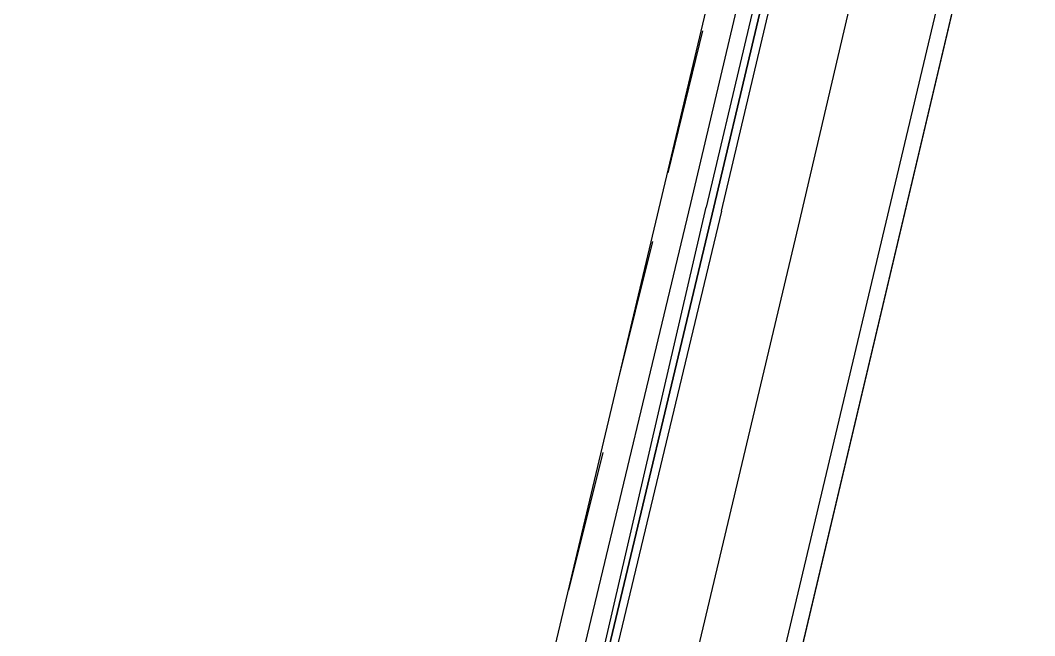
# Model space of a CAD drawing. Header units: feet. Extents: x -84 to 198, y -22 to 181.
# Drawn here: x 114.56 to 118.089, y 71.846 to 73.988 of the extents above; entities that cross this region are included whole.
import ezdxf

# ---------------------------------------------------------------- set-up
doc = ezdxf.new("R2010")
doc.units = ezdxf.units.FT
doc.layers.add('A-LINEA', color=7, linetype='CONTINUOUS')

msp = doc.modelspace()

# ---------------------------------------------------------------- linework, layer by layer
at = {"layer": 'A-LINEA'}
for p, q in [((121.84, 91.1111), (114.56, 60.2978)), ((117.2133, 75.1511), (115.5467, 68.1378)), ((117.9733, 74.9778), (116.3067, 67.9644)), ((116.8933, 73.3511), (117.28, 74.9911)), ((116.9333, 73.9511), (116.8133, 73.4578)), ((116.76, 73.2178), (116.64, 72.7378)), ((116.5867, 72.4844), (116.4667, 72.0044))]:
    msp.add_line(p, q, dxfattribs=at)
for points in [[(119.2267, 38.2711), (123.76, 57.4311), (117, 59.0311), (117.1467, 59.6844), (114.56, 60.2978), (115.0667, 62.4444), (118.2, 75.6978), (129.9467, 72.9244)], [(117.68, 75.0444), (117.2667, 73.2711), (116.88, 71.6444)], [(117, 73.3244), (117.4, 75.0178), (117.3867, 75.0311), (117.3733, 75.0311), (116.9733, 73.3378), (117.3733, 75.0311), (117.36, 75.0311), (117.3467, 75.0311), (116.9467, 73.3378)], [(116.5333, 71.7378), (116.5333, 71.7378), (116.5067, 71.7378), (116.8933, 73.3511)], [(117, 73.3244), (116.6, 71.6578), (116.5867, 71.6578), (116.5733, 71.6578), (116.9733, 73.3378), (116.5733, 71.6578), (116.56, 71.6578), (116.56, 71.6711), (116.9467, 73.3378)]]:
    msp.add_lwpolyline(points, dxfattribs=at)

doc.saveas('drawing.dxf')
